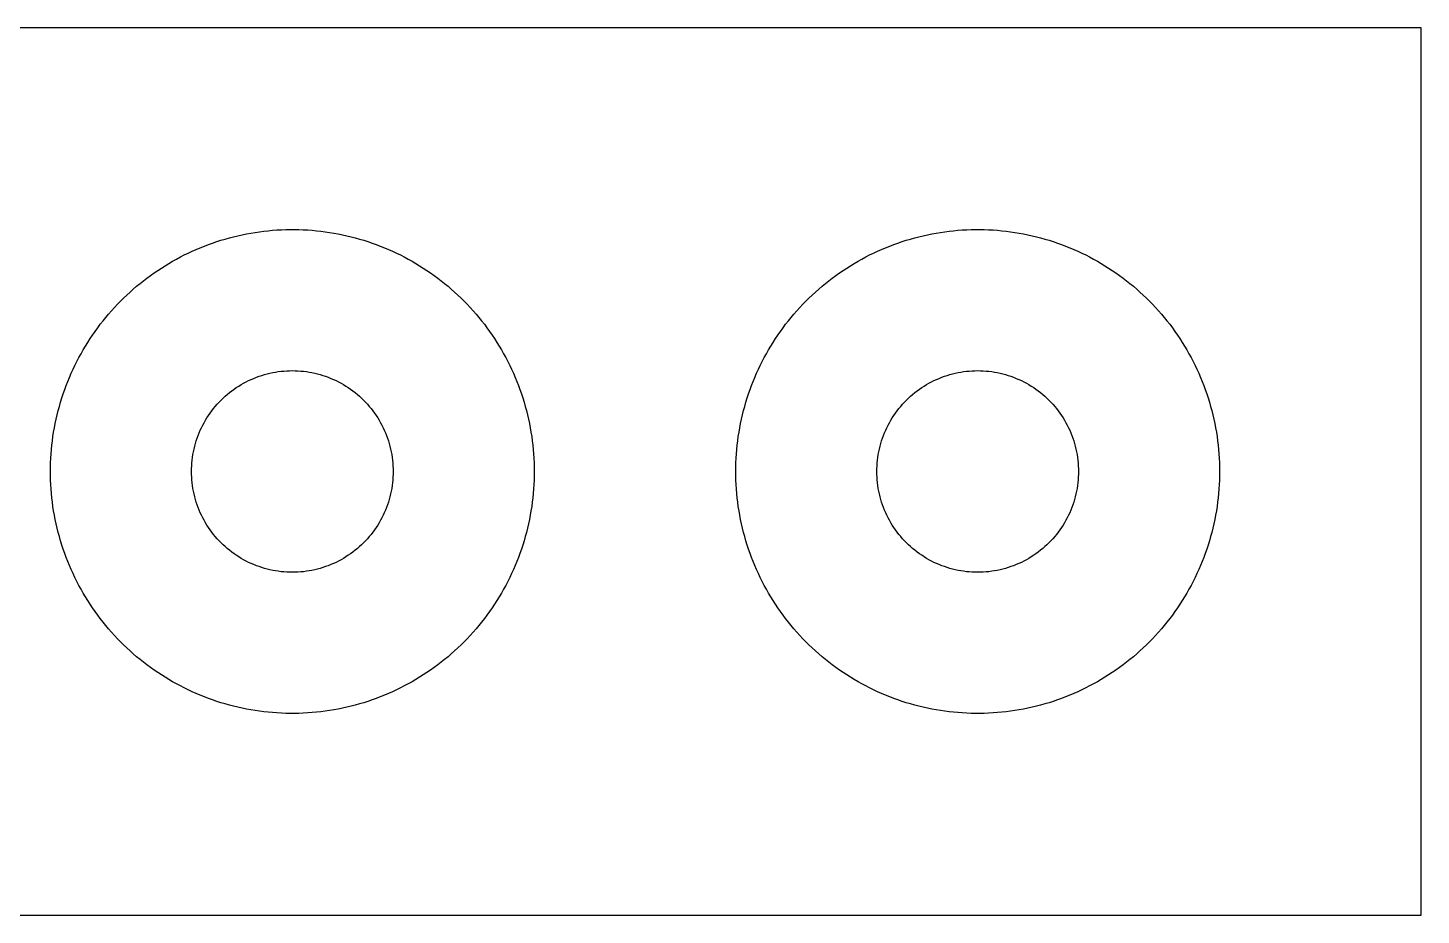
# Model space of a CAD drawing. Header units: millimetres. Extents: x 0 to 112, y 0 to 44.
# Drawn here: x 42.9 to 112, y 0 to 44 of the extents above; entities that cross this region are included whole.
import ezdxf

# ---------------------------------------------------------------- set-up
doc = ezdxf.new("R2010")
doc.units = ezdxf.units.MM
doc.layers.add('CUT', color=7, linetype='Continuous')
doc.layers.add('SHEET', color=30, linetype='Continuous')

msp = doc.modelspace()

# ---------------------------------------------------------------- linework, layer by layer
at = {"layer": 'CUT'}
for p, q in [((54.155, 33.857), (54.371, 33.889)), ((54.371, 33.889), (54.587, 33.917)), ((54.587, 33.917), (54.803, 33.94)), ((54.803, 33.94), (55.02, 33.96)), ((55.02, 33.96), (55.238, 33.976)), ((55.238, 33.976), (55.455, 33.988)), ((55.455, 33.988), (55.673, 33.996)), ((55.673, 33.996), (55.891, 34)), ((55.891, 34), (56.109, 34)), ((56.109, 34), (56.327, 33.996)), ((56.327, 33.996), (56.545, 33.988)), ((56.545, 33.988), (56.762, 33.976)), ((56.762, 33.976), (56.98, 33.96)), ((56.98, 33.96), (57.197, 33.94)), ((57.197, 33.94), (57.413, 33.917)), ((57.413, 33.917), (57.629, 33.889)), ((57.629, 33.889), (57.845, 33.857)), ((88.155, 33.857), (88.371, 33.889)), ((88.371, 33.889), (88.587, 33.917)), ((88.587, 33.917), (88.803, 33.94)), ((88.803, 33.94), (89.02, 33.96)), ((89.02, 33.96), (89.238, 33.976)), ((89.238, 33.976), (89.455, 33.988)), ((89.455, 33.988), (89.673, 33.996)), ((89.673, 33.996), (89.891, 34)), ((89.891, 34), (90.109, 34)), ((90.109, 34), (90.327, 33.996)), ((90.327, 33.996), (90.545, 33.988)), ((90.545, 33.988), (90.762, 33.976)), ((90.762, 33.976), (90.98, 33.96)), ((90.98, 33.96), (91.197, 33.94)), ((91.197, 33.94), (91.413, 33.917)), ((91.413, 33.917), (91.629, 33.889)), ((91.629, 33.889), (91.845, 33.857)), ((51.433, 33.097), (51.635, 33.178)), ((51.635, 33.178), (51.839, 33.255)), ((51.839, 33.255), (52.044, 33.329)), ((52.044, 33.329), (52.25, 33.399)), ((52.25, 33.399), (52.458, 33.465)), ((52.458, 33.465), (52.667, 33.528)), ((52.667, 33.528), (52.877, 33.586)), ((52.877, 33.586), (53.088, 33.641)), ((53.088, 33.641), (53.299, 33.692)), ((53.299, 33.692), (53.512, 33.739)), ((53.512, 33.739), (53.726, 33.783)), ((53.726, 33.783), (53.94, 33.822)), ((53.94, 33.822), (54.155, 33.857)), ((57.845, 33.857), (58.06, 33.822)), ((58.06, 33.822), (58.274, 33.783)), ((58.274, 33.783), (58.488, 33.739)), ((58.488, 33.739), (58.701, 33.692)), ((58.701, 33.692), (58.912, 33.641)), ((58.912, 33.641), (59.123, 33.586)), ((59.123, 33.586), (59.333, 33.528)), ((59.333, 33.528), (59.542, 33.465)), ((59.542, 33.465), (59.75, 33.399)), ((59.75, 33.399), (59.956, 33.329)), ((59.956, 33.329), (60.161, 33.255)), ((60.161, 33.255), (60.365, 33.178)), ((60.365, 33.178), (60.567, 33.097)), ((85.433, 33.097), (85.635, 33.178)), ((85.635, 33.178), (85.839, 33.255)), ((85.839, 33.255), (86.044, 33.329)), ((86.044, 33.329), (86.25, 33.399)), ((86.25, 33.399), (86.458, 33.465)), ((86.458, 33.465), (86.667, 33.528)), ((86.667, 33.528), (86.877, 33.586)), ((86.877, 33.586), (87.088, 33.641)), ((87.088, 33.641), (87.299, 33.692)), ((87.299, 33.692), (87.512, 33.739)), ((87.512, 33.739), (87.726, 33.783)), ((87.726, 33.783), (87.94, 33.822)), ((87.94, 33.822), (88.155, 33.857)), ((91.845, 33.857), (92.06, 33.822)), ((92.06, 33.822), (92.274, 33.783)), ((92.274, 33.783), (92.488, 33.739)), ((92.488, 33.739), (92.701, 33.692)), ((92.701, 33.692), (92.912, 33.641)), ((92.912, 33.641), (93.123, 33.586)), ((93.123, 33.586), (93.333, 33.528)), ((93.333, 33.528), (93.542, 33.465)), ((93.542, 33.465), (93.75, 33.399)), ((93.75, 33.399), (93.956, 33.329)), ((93.956, 33.329), (94.161, 33.255)), ((94.161, 33.255), (94.365, 33.178)), ((94.365, 33.178), (94.567, 33.097)), ((50.063, 32.428), (50.253, 32.535)), ((50.253, 32.535), (50.446, 32.637)), ((50.446, 32.637), (50.64, 32.736)), ((50.64, 32.736), (50.836, 32.832)), ((50.836, 32.832), (51.033, 32.924)), ((51.033, 32.924), (51.232, 33.012)), ((51.232, 33.012), (51.433, 33.097)), ((60.567, 33.097), (60.768, 33.012)), ((60.768, 33.012), (60.967, 32.924)), ((60.967, 32.924), (61.164, 32.832)), ((61.164, 32.832), (61.36, 32.736)), ((61.36, 32.736), (61.554, 32.637)), ((61.554, 32.637), (61.747, 32.535)), ((61.747, 32.535), (61.937, 32.428)), ((84.063, 32.428), (84.253, 32.535)), ((84.253, 32.535), (84.446, 32.637)), ((84.446, 32.637), (84.64, 32.736)), ((84.64, 32.736), (84.836, 32.832)), ((84.836, 32.832), (85.033, 32.924)), ((85.033, 32.924), (85.232, 33.012)), ((85.232, 33.012), (85.433, 33.097)), ((94.567, 33.097), (94.768, 33.012)), ((94.768, 33.012), (94.967, 32.924)), ((94.967, 32.924), (95.164, 32.832)), ((95.164, 32.832), (95.36, 32.736)), ((95.36, 32.736), (95.554, 32.637)), ((95.554, 32.637), (95.747, 32.535)), ((95.747, 32.535), (95.937, 32.428)), ((48.964, 31.721), (49.142, 31.847)), ((49.142, 31.847), (49.322, 31.97)), ((49.322, 31.97), (49.504, 32.09)), ((49.504, 32.09), (49.688, 32.206)), ((49.688, 32.206), (49.875, 32.319)), ((49.875, 32.319), (50.063, 32.428)), ((61.937, 32.428), (62.125, 32.319)), ((62.125, 32.319), (62.312, 32.206)), ((62.312, 32.206), (62.496, 32.09)), ((62.496, 32.09), (62.678, 31.97)), ((62.678, 31.97), (62.858, 31.847)), ((62.858, 31.847), (63.036, 31.721)), ((82.964, 31.721), (83.142, 31.847)), ((83.142, 31.847), (83.322, 31.97)), ((83.322, 31.97), (83.504, 32.09)), ((83.504, 32.09), (83.688, 32.206)), ((83.688, 32.206), (83.875, 32.319)), ((83.875, 32.319), (84.063, 32.428)), ((95.937, 32.428), (96.125, 32.319)), ((96.125, 32.319), (96.312, 32.206)), ((96.312, 32.206), (96.496, 32.09)), ((96.496, 32.09), (96.678, 31.97)), ((96.678, 31.97), (96.858, 31.847)), ((96.858, 31.847), (97.036, 31.721)), ((48.112, 31.043), (48.277, 31.185)), ((48.277, 31.185), (48.445, 31.323)), ((48.445, 31.323), (48.616, 31.459)), ((48.616, 31.459), (48.789, 31.592)), ((48.789, 31.592), (48.964, 31.721)), ((63.036, 31.721), (63.211, 31.592)), ((63.211, 31.592), (63.384, 31.459)), ((63.384, 31.459), (63.555, 31.323)), ((63.555, 31.323), (63.723, 31.185)), ((63.723, 31.185), (63.888, 31.043)), ((82.112, 31.043), (82.277, 31.185)), ((82.277, 31.185), (82.445, 31.323)), ((82.445, 31.323), (82.616, 31.459)), ((82.616, 31.459), (82.789, 31.592)), ((82.789, 31.592), (82.964, 31.721)), ((97.036, 31.721), (97.211, 31.592)), ((97.211, 31.592), (97.384, 31.459)), ((97.384, 31.459), (97.555, 31.323)), ((97.555, 31.323), (97.723, 31.185)), ((97.723, 31.185), (97.888, 31.043)), ((47.324, 30.291), (47.476, 30.447)), ((47.476, 30.447), (47.631, 30.6)), ((47.631, 30.6), (47.789, 30.751)), ((47.789, 30.751), (47.949, 30.898)), ((47.949, 30.898), (48.112, 31.043)), ((63.888, 31.043), (64.051, 30.898)), ((64.051, 30.898), (64.211, 30.751)), ((64.211, 30.751), (64.369, 30.6)), ((64.369, 30.6), (64.524, 30.447)), ((64.524, 30.447), (64.676, 30.291)), ((81.324, 30.291), (81.476, 30.447)), ((81.476, 30.447), (81.631, 30.6)), ((81.631, 30.6), (81.789, 30.751)), ((81.789, 30.751), (81.949, 30.898)), ((81.949, 30.898), (82.112, 31.043)), ((97.888, 31.043), (98.051, 30.898)), ((98.051, 30.898), (98.211, 30.751)), ((98.211, 30.751), (98.369, 30.6)), ((98.369, 30.6), (98.524, 30.447)), ((98.524, 30.447), (98.676, 30.291)), ((46.746, 29.639), (46.886, 29.806)), ((46.886, 29.806), (47.029, 29.97)), ((47.029, 29.97), (47.175, 30.132)), ((47.175, 30.132), (47.324, 30.291)), ((64.676, 30.291), (64.825, 30.132)), ((64.825, 30.132), (64.971, 29.97)), ((64.971, 29.97), (65.114, 29.806)), ((65.114, 29.806), (65.254, 29.639)), ((80.746, 29.639), (80.886, 29.806)), ((80.886, 29.806), (81.029, 29.97)), ((81.029, 29.97), (81.175, 30.132)), ((81.175, 30.132), (81.324, 30.291)), ((98.676, 30.291), (98.825, 30.132)), ((98.825, 30.132), (98.971, 29.97)), ((98.971, 29.97), (99.114, 29.806)), ((99.114, 29.806), (99.254, 29.639)), ((46.216, 28.947), (46.343, 29.124)), ((46.343, 29.124), (46.474, 29.298)), ((46.474, 29.298), (46.608, 29.47)), ((46.608, 29.47), (46.746, 29.639)), ((65.254, 29.639), (65.392, 29.47)), ((65.392, 29.47), (65.526, 29.298)), ((65.526, 29.298), (65.657, 29.124)), ((65.657, 29.124), (65.784, 28.947)), ((80.216, 28.947), (80.343, 29.124)), ((80.343, 29.124), (80.474, 29.298)), ((80.474, 29.298), (80.608, 29.47)), ((80.608, 29.47), (80.746, 29.639)), ((99.254, 29.639), (99.392, 29.47)), ((99.392, 29.47), (99.526, 29.298)), ((99.526, 29.298), (99.657, 29.124)), ((99.657, 29.124), (99.784, 28.947)), ((45.737, 28.219), (45.852, 28.404)), ((45.852, 28.404), (45.97, 28.587)), ((45.97, 28.587), (46.091, 28.768)), ((46.091, 28.768), (46.216, 28.947)), ((65.784, 28.947), (65.909, 28.768)), ((65.909, 28.768), (66.03, 28.587)), ((66.03, 28.587), (66.148, 28.404)), ((66.148, 28.404), (66.263, 28.219)), ((79.737, 28.219), (79.852, 28.404)), ((79.852, 28.404), (79.97, 28.587)), ((79.97, 28.587), (80.091, 28.768)), ((80.091, 28.768), (80.216, 28.947)), ((99.784, 28.947), (99.909, 28.768)), ((99.909, 28.768), (100.03, 28.587)), ((100.03, 28.587), (100.148, 28.404)), ((100.148, 28.404), (100.263, 28.219)), ((45.313, 27.458), (45.414, 27.651)), ((45.414, 27.651), (45.518, 27.842)), ((45.518, 27.842), (45.626, 28.031)), ((45.626, 28.031), (45.737, 28.219)), ((66.263, 28.219), (66.374, 28.031)), ((66.374, 28.031), (66.482, 27.842)), ((66.482, 27.842), (66.586, 27.651)), ((66.586, 27.651), (66.687, 27.458)), ((79.313, 27.458), (79.414, 27.651)), ((79.414, 27.651), (79.518, 27.842)), ((79.518, 27.842), (79.626, 28.031)), ((79.626, 28.031), (79.737, 28.219)), ((100.263, 28.219), (100.374, 28.031)), ((100.374, 28.031), (100.482, 27.842)), ((100.482, 27.842), (100.586, 27.651)), ((100.586, 27.651), (100.687, 27.458)), ((45.032, 26.868), (45.122, 27.066)), ((45.122, 27.066), (45.216, 27.263)), ((45.216, 27.263), (45.313, 27.458)), ((55.301, 26.951), (55.44, 26.969)), ((55.44, 26.969), (55.58, 26.982)), ((55.58, 26.982), (55.72, 26.992)), ((55.72, 26.992), (55.86, 26.998)), ((55.86, 26.998), (56, 27)), ((56, 27), (56.14, 26.998)), ((56.14, 26.998), (56.28, 26.992)), ((56.28, 26.992), (56.42, 26.982)), ((56.42, 26.982), (56.56, 26.969)), ((56.56, 26.969), (56.699, 26.951)), ((66.687, 27.458), (66.784, 27.263)), ((66.784, 27.263), (66.878, 27.066)), ((66.878, 27.066), (66.968, 26.868)), ((79.032, 26.868), (79.122, 27.066)), ((79.122, 27.066), (79.216, 27.263)), ((79.216, 27.263), (79.313, 27.458)), ((89.301, 26.951), (89.44, 26.969)), ((89.44, 26.969), (89.58, 26.982)), ((89.58, 26.982), (89.72, 26.992)), ((89.72, 26.992), (89.86, 26.998)), ((89.86, 26.998), (90, 27)), ((90, 27), (90.14, 26.998)), ((90.14, 26.998), (90.28, 26.992)), ((90.28, 26.992), (90.42, 26.982)), ((90.42, 26.982), (90.56, 26.969)), ((90.56, 26.969), (90.699, 26.951)), ((100.687, 27.458), (100.784, 27.263)), ((100.784, 27.263), (100.878, 27.066)), ((100.878, 27.066), (100.968, 26.868)), ((44.783, 26.263), (44.862, 26.466)), ((44.862, 26.466), (44.945, 26.668)), ((44.945, 26.668), (45.032, 26.868)), ((53.34, 26.234), (53.46, 26.307)), ((53.46, 26.307), (53.581, 26.376)), ((53.581, 26.376), (53.705, 26.442)), ((53.705, 26.442), (53.831, 26.505)), ((53.831, 26.505), (53.958, 26.564)), ((53.958, 26.564), (54.087, 26.619)), ((54.087, 26.619), (54.217, 26.671)), ((54.217, 26.671), (54.349, 26.719)), ((54.349, 26.719), (54.482, 26.764)), ((54.482, 26.764), (54.616, 26.805)), ((54.616, 26.805), (54.751, 26.842)), ((54.751, 26.842), (54.887, 26.875)), ((54.887, 26.875), (55.025, 26.904)), ((55.025, 26.904), (55.162, 26.929)), ((55.162, 26.929), (55.301, 26.951)), ((56.699, 26.951), (56.838, 26.929)), ((56.838, 26.929), (56.975, 26.904)), ((56.975, 26.904), (57.113, 26.875)), ((57.113, 26.875), (57.249, 26.842)), ((57.249, 26.842), (57.384, 26.805)), ((57.384, 26.805), (57.518, 26.764)), ((57.518, 26.764), (57.651, 26.719)), ((57.651, 26.719), (57.783, 26.671)), ((57.783, 26.671), (57.913, 26.619)), ((57.913, 26.619), (58.042, 26.564)), ((58.042, 26.564), (58.169, 26.505)), ((58.169, 26.505), (58.295, 26.442)), ((58.295, 26.442), (58.419, 26.376)), ((58.419, 26.376), (58.54, 26.307)), ((58.54, 26.307), (58.66, 26.234)), ((66.968, 26.868), (67.055, 26.668)), ((67.055, 26.668), (67.138, 26.466)), ((67.138, 26.466), (67.217, 26.263)), ((78.783, 26.263), (78.862, 26.466)), ((78.862, 26.466), (78.945, 26.668)), ((78.945, 26.668), (79.032, 26.868)), ((87.34, 26.234), (87.46, 26.307)), ((87.46, 26.307), (87.581, 26.376)), ((87.581, 26.376), (87.705, 26.442)), ((87.705, 26.442), (87.831, 26.505)), ((87.831, 26.505), (87.958, 26.564)), ((87.958, 26.564), (88.087, 26.619)), ((88.087, 26.619), (88.217, 26.671)), ((88.217, 26.671), (88.349, 26.719)), ((88.349, 26.719), (88.482, 26.764)), ((88.482, 26.764), (88.616, 26.805)), ((88.616, 26.805), (88.751, 26.842)), ((88.751, 26.842), (88.887, 26.875)), ((88.887, 26.875), (89.025, 26.904)), ((89.025, 26.904), (89.162, 26.929)), ((89.162, 26.929), (89.301, 26.951)), ((90.699, 26.951), (90.838, 26.929)), ((90.838, 26.929), (90.975, 26.904)), ((90.975, 26.904), (91.113, 26.875)), ((91.113, 26.875), (91.249, 26.842)), ((91.249, 26.842), (91.384, 26.805)), ((91.384, 26.805), (91.518, 26.764)), ((91.518, 26.764), (91.651, 26.719)), ((91.651, 26.719), (91.783, 26.671)), ((91.783, 26.671), (91.913, 26.619)), ((91.913, 26.619), (92.042, 26.564)), ((92.042, 26.564), (92.169, 26.505)), ((92.169, 26.505), (92.295, 26.442)), ((92.295, 26.442), (92.419, 26.376)), ((92.419, 26.376), (92.54, 26.307)), ((92.54, 26.307), (92.66, 26.234)), ((100.968, 26.868), (101.055, 26.668)), ((101.055, 26.668), (101.138, 26.466)), ((101.138, 26.466), (101.217, 26.263)), ((44.503, 25.438), (44.567, 25.646)), ((44.567, 25.646), (44.635, 25.853)), ((44.635, 25.853), (44.707, 26.059)), ((44.707, 26.059), (44.783, 26.263)), ((52.464, 25.536), (52.565, 25.633)), ((52.565, 25.633), (52.668, 25.728)), ((52.668, 25.728), (52.774, 25.82)), ((52.774, 25.82), (52.883, 25.909)), ((52.883, 25.909), (52.993, 25.995)), ((52.993, 25.995), (53.107, 26.078)), ((53.107, 26.078), (53.222, 26.157)), ((53.222, 26.157), (53.34, 26.234)), ((58.66, 26.234), (58.778, 26.157)), ((58.778, 26.157), (58.893, 26.078)), ((58.893, 26.078), (59.007, 25.995)), ((59.007, 25.995), (59.117, 25.909)), ((59.117, 25.909), (59.226, 25.82)), ((59.226, 25.82), (59.332, 25.728)), ((59.332, 25.728), (59.435, 25.633)), ((59.435, 25.633), (59.536, 25.536)), ((67.217, 26.263), (67.293, 26.059)), ((67.293, 26.059), (67.365, 25.853)), ((67.365, 25.853), (67.433, 25.646)), ((67.433, 25.646), (67.497, 25.438)), ((78.503, 25.438), (78.567, 25.646)), ((78.567, 25.646), (78.635, 25.853)), ((78.635, 25.853), (78.707, 26.059)), ((78.707, 26.059), (78.783, 26.263)), ((86.464, 25.536), (86.565, 25.633)), ((86.565, 25.633), (86.668, 25.728)), ((86.668, 25.728), (86.774, 25.82)), ((86.774, 25.82), (86.883, 25.909)), ((86.883, 25.909), (86.993, 25.995)), ((86.993, 25.995), (87.107, 26.078)), ((87.107, 26.078), (87.222, 26.157)), ((87.222, 26.157), (87.34, 26.234)), ((92.66, 26.234), (92.778, 26.157)), ((92.778, 26.157), (92.893, 26.078)), ((92.893, 26.078), (93.007, 25.995)), ((93.007, 25.995), (93.117, 25.909)), ((93.117, 25.909), (93.226, 25.82)), ((93.226, 25.82), (93.332, 25.728)), ((93.332, 25.728), (93.435, 25.633)), ((93.435, 25.633), (93.536, 25.536)), ((101.217, 26.263), (101.293, 26.059)), ((101.293, 26.059), (101.365, 25.853)), ((101.365, 25.853), (101.433, 25.646)), ((101.433, 25.646), (101.497, 25.438)), ((44.333, 24.807), (44.386, 25.018)), ((44.386, 25.018), (44.442, 25.228)), ((44.442, 25.228), (44.503, 25.438)), ((51.843, 24.778), (51.922, 24.893)), ((51.922, 24.893), (52.005, 25.007)), ((52.005, 25.007), (52.091, 25.117)), ((52.091, 25.117), (52.18, 25.226)), ((52.18, 25.226), (52.272, 25.332)), ((52.272, 25.332), (52.367, 25.435)), ((52.367, 25.435), (52.464, 25.536)), ((59.536, 25.536), (59.633, 25.435)), ((59.633, 25.435), (59.728, 25.332)), ((59.728, 25.332), (59.82, 25.226)), ((59.82, 25.226), (59.909, 25.117)), ((59.909, 25.117), (59.995, 25.007)), ((59.995, 25.007), (60.078, 24.893)), ((60.078, 24.893), (60.157, 24.778)), ((67.497, 25.438), (67.558, 25.228)), ((67.558, 25.228), (67.614, 25.018)), ((67.614, 25.018), (67.667, 24.807)), ((78.333, 24.807), (78.386, 25.018)), ((78.386, 25.018), (78.442, 25.228)), ((78.442, 25.228), (78.503, 25.438)), ((85.843, 24.778), (85.922, 24.893)), ((85.922, 24.893), (86.005, 25.007)), ((86.005, 25.007), (86.091, 25.117)), ((86.091, 25.117), (86.18, 25.226)), ((86.18, 25.226), (86.272, 25.332)), ((86.272, 25.332), (86.367, 25.435)), ((86.367, 25.435), (86.464, 25.536)), ((93.536, 25.536), (93.633, 25.435)), ((93.633, 25.435), (93.728, 25.332)), ((93.728, 25.332), (93.82, 25.226)), ((93.82, 25.226), (93.909, 25.117)), ((93.909, 25.117), (93.995, 25.007)), ((93.995, 25.007), (94.078, 24.893)), ((94.078, 24.893), (94.157, 24.778)), ((101.497, 25.438), (101.558, 25.228)), ((101.558, 25.228), (101.614, 25.018)), ((101.614, 25.018), (101.667, 24.807)), ((44.197, 24.167), (44.239, 24.381)), ((44.239, 24.381), (44.284, 24.594)), ((44.284, 24.594), (44.333, 24.807)), ((51.495, 24.169), (51.558, 24.295)), ((51.558, 24.295), (51.624, 24.419)), ((51.624, 24.419), (51.693, 24.54)), ((51.693, 24.54), (51.766, 24.66)), ((51.766, 24.66), (51.843, 24.778)), ((60.157, 24.778), (60.234, 24.66)), ((60.234, 24.66), (60.307, 24.54)), ((60.307, 24.54), (60.376, 24.419)), ((60.376, 24.419), (60.442, 24.295)), ((60.442, 24.295), (60.505, 24.169)), ((67.667, 24.807), (67.716, 24.594)), ((67.716, 24.594), (67.761, 24.381)), ((67.761, 24.381), (67.803, 24.167)), ((78.197, 24.167), (78.239, 24.381)), ((78.239, 24.381), (78.284, 24.594)), ((78.284, 24.594), (78.333, 24.807)), ((85.495, 24.169), (85.558, 24.295)), ((85.558, 24.295), (85.624, 24.419)), ((85.624, 24.419), (85.693, 24.54)), ((85.693, 24.54), (85.766, 24.66)), ((85.766, 24.66), (85.843, 24.778)), ((94.157, 24.778), (94.234, 24.66)), ((94.234, 24.66), (94.307, 24.54)), ((94.307, 24.54), (94.376, 24.419)), ((94.376, 24.419), (94.442, 24.295)), ((94.442, 24.295), (94.505, 24.169)), ((101.667, 24.807), (101.716, 24.594)), ((101.716, 24.594), (101.761, 24.381)), ((101.761, 24.381), (101.803, 24.167)), ((44.071, 23.305), (44.097, 23.521)), ((44.097, 23.521), (44.126, 23.737)), ((44.126, 23.737), (44.16, 23.953)), ((44.16, 23.953), (44.197, 24.167)), ((51.195, 23.384), (51.236, 23.518)), ((51.236, 23.518), (51.281, 23.651)), ((51.281, 23.651), (51.329, 23.783)), ((51.329, 23.783), (51.381, 23.913)), ((51.381, 23.913), (51.436, 24.042)), ((51.436, 24.042), (51.495, 24.169)), ((60.505, 24.169), (60.564, 24.042)), ((60.564, 24.042), (60.619, 23.913)), ((60.619, 23.913), (60.671, 23.783)), ((60.671, 23.783), (60.719, 23.651)), ((60.719, 23.651), (60.764, 23.518)), ((60.764, 23.518), (60.805, 23.384)), ((67.803, 24.167), (67.84, 23.953)), ((67.84, 23.953), (67.874, 23.737)), ((67.874, 23.737), (67.903, 23.521)), ((67.903, 23.521), (67.929, 23.305)), ((78.071, 23.305), (78.097, 23.521)), ((78.097, 23.521), (78.126, 23.737)), ((78.126, 23.737), (78.16, 23.953)), ((78.16, 23.953), (78.197, 24.167)), ((85.195, 23.384), (85.236, 23.518)), ((85.236, 23.518), (85.281, 23.651)), ((85.281, 23.651), (85.329, 23.783)), ((85.329, 23.783), (85.381, 23.913)), ((85.381, 23.913), (85.436, 24.042)), ((85.436, 24.042), (85.495, 24.169)), ((94.505, 24.169), (94.564, 24.042)), ((94.564, 24.042), (94.619, 23.913)), ((94.619, 23.913), (94.671, 23.783)), ((94.671, 23.783), (94.719, 23.651)), ((94.719, 23.651), (94.764, 23.518)), ((94.764, 23.518), (94.805, 23.384)), ((101.803, 24.167), (101.84, 23.953)), ((101.84, 23.953), (101.874, 23.737)), ((101.874, 23.737), (101.903, 23.521)), ((101.903, 23.521), (101.929, 23.305)), ((44.018, 22.653), (44.032, 22.871)), ((44.032, 22.871), (44.049, 23.088)), ((44.049, 23.088), (44.071, 23.305)), ((51.049, 22.699), (51.071, 22.838)), ((51.071, 22.838), (51.096, 22.975)), ((51.096, 22.975), (51.125, 23.113)), ((51.125, 23.113), (51.158, 23.249)), ((51.158, 23.249), (51.195, 23.384)), ((60.805, 23.384), (60.842, 23.249)), ((60.842, 23.249), (60.875, 23.113)), ((60.875, 23.113), (60.904, 22.975)), ((60.904, 22.975), (60.929, 22.838)), ((60.929, 22.838), (60.951, 22.699)), ((67.929, 23.305), (67.951, 23.088)), ((67.951, 23.088), (67.968, 22.871)), ((67.968, 22.871), (67.982, 22.653)), ((78.018, 22.653), (78.032, 22.871)), ((78.032, 22.871), (78.049, 23.088)), ((78.049, 23.088), (78.071, 23.305)), ((85.049, 22.699), (85.071, 22.838)), ((85.071, 22.838), (85.096, 22.975)), ((85.096, 22.975), (85.125, 23.113)), ((85.125, 23.113), (85.158, 23.249)), ((85.158, 23.249), (85.195, 23.384)), ((94.805, 23.384), (94.842, 23.249)), ((94.842, 23.249), (94.875, 23.113)), ((94.875, 23.113), (94.904, 22.975)), ((94.904, 22.975), (94.929, 22.838)), ((94.929, 22.838), (94.951, 22.699)), ((101.929, 23.305), (101.951, 23.088)), ((101.951, 23.088), (101.968, 22.871)), ((101.968, 22.871), (101.982, 22.653)), ((44, 22), (44.002, 22.218)), ((44.002, 22.218), (44.008, 22.436)), ((44.008, 22.436), (44.018, 22.653)), ((51, 22), (51.002, 22.14)), ((51.002, 22.14), (51.008, 22.28)), ((51.008, 22.28), (51.018, 22.42)), ((51.018, 22.42), (51.031, 22.56)), ((51.031, 22.56), (51.049, 22.699)), ((60.951, 22.699), (60.969, 22.56)), ((60.969, 22.56), (60.982, 22.42)), ((60.982, 22.42), (60.992, 22.28)), ((60.992, 22.28), (60.998, 22.14)), ((60.998, 22.14), (61, 22)), ((67.982, 22.653), (67.992, 22.436)), ((67.992, 22.436), (67.998, 22.218)), ((67.998, 22.218), (68, 22)), ((78, 22), (78.002, 22.218)), ((78.002, 22.218), (78.008, 22.436)), ((78.008, 22.436), (78.018, 22.653)), ((85, 22), (85.002, 22.14)), ((85.002, 22.14), (85.008, 22.28)), ((85.008, 22.28), (85.018, 22.42)), ((85.018, 22.42), (85.031, 22.56)), ((85.031, 22.56), (85.049, 22.699)), ((94.951, 22.699), (94.969, 22.56)), ((94.969, 22.56), (94.982, 22.42)), ((94.982, 22.42), (94.992, 22.28)), ((94.992, 22.28), (94.998, 22.14)), ((94.998, 22.14), (95, 22)), ((101.982, 22.653), (101.992, 22.436)), ((101.992, 22.436), (101.998, 22.218)), ((101.998, 22.218), (102, 22)), ((44.002, 21.782), (44, 22)), ((44.008, 21.564), (44.002, 21.782)), ((44.018, 21.347), (44.008, 21.564)), ((51.002, 21.86), (51, 22)), ((51.008, 21.72), (51.002, 21.86)), ((51.018, 21.58), (51.008, 21.72)), ((51.031, 21.44), (51.018, 21.58)), ((51.049, 21.301), (51.031, 21.44)), ((60.969, 21.44), (60.951, 21.301)), ((60.982, 21.58), (60.969, 21.44)), ((60.992, 21.72), (60.982, 21.58)), ((60.998, 21.86), (60.992, 21.72)), ((61, 22), (60.998, 21.86)), ((67.992, 21.564), (67.982, 21.347)), ((67.998, 21.782), (67.992, 21.564)), ((68, 22), (67.998, 21.782)), ((78.002, 21.782), (78, 22)), ((78.008, 21.564), (78.002, 21.782)), ((78.018, 21.347), (78.008, 21.564)), ((85.002, 21.86), (85, 22)), ((85.008, 21.72), (85.002, 21.86)), ((85.018, 21.58), (85.008, 21.72)), ((85.031, 21.44), (85.018, 21.58)), ((85.049, 21.301), (85.031, 21.44)), ((94.969, 21.44), (94.951, 21.301)), ((94.982, 21.58), (94.969, 21.44)), ((94.992, 21.72), (94.982, 21.58)), ((94.998, 21.86), (94.992, 21.72)), ((95, 22), (94.998, 21.86)), ((101.992, 21.564), (101.982, 21.347)), ((101.998, 21.782), (101.992, 21.564)), ((102, 22), (101.998, 21.782)), ((44.032, 21.129), (44.018, 21.347)), ((44.049, 20.912), (44.032, 21.129)), ((44.071, 20.695), (44.049, 20.912)), ((51.071, 21.162), (51.049, 21.301)), ((51.096, 21.025), (51.071, 21.162)), ((51.125, 20.887), (51.096, 21.025)), ((51.158, 20.751), (51.125, 20.887)), ((51.195, 20.616), (51.158, 20.751)), ((60.842, 20.751), (60.805, 20.616)), ((60.875, 20.887), (60.842, 20.751)), ((60.904, 21.025), (60.875, 20.887)), ((60.929, 21.162), (60.904, 21.025)), ((60.951, 21.301), (60.929, 21.162)), ((67.951, 20.912), (67.929, 20.695)), ((67.968, 21.129), (67.951, 20.912)), ((67.982, 21.347), (67.968, 21.129)), ((78.032, 21.129), (78.018, 21.347)), ((78.049, 20.912), (78.032, 21.129)), ((78.071, 20.695), (78.049, 20.912)), ((85.071, 21.162), (85.049, 21.301)), ((85.096, 21.025), (85.071, 21.162)), ((85.125, 20.887), (85.096, 21.025)), ((85.158, 20.751), (85.125, 20.887)), ((85.195, 20.616), (85.158, 20.751)), ((94.842, 20.751), (94.805, 20.616)), ((94.875, 20.887), (94.842, 20.751)), ((94.904, 21.025), (94.875, 20.887)), ((94.929, 21.162), (94.904, 21.025)), ((94.951, 21.301), (94.929, 21.162)), ((101.951, 20.912), (101.929, 20.695)), ((101.968, 21.129), (101.951, 20.912)), ((101.982, 21.347), (101.968, 21.129)), ((44.097, 20.479), (44.071, 20.695)), ((44.126, 20.263), (44.097, 20.479)), ((44.16, 20.047), (44.126, 20.263)), ((44.197, 19.833), (44.16, 20.047)), ((51.236, 20.482), (51.195, 20.616)), ((51.281, 20.349), (51.236, 20.482)), ((51.329, 20.217), (51.281, 20.349)), ((51.381, 20.087), (51.329, 20.217)), ((51.436, 19.958), (51.381, 20.087)), ((60.619, 20.087), (60.564, 19.958)), ((60.671, 20.217), (60.619, 20.087)), ((60.719, 20.349), (60.671, 20.217)), ((60.764, 20.482), (60.719, 20.349)), ((60.805, 20.616), (60.764, 20.482)), ((67.84, 20.047), (67.803, 19.833)), ((67.874, 20.263), (67.84, 20.047)), ((67.903, 20.479), (67.874, 20.263)), ((67.929, 20.695), (67.903, 20.479)), ((78.097, 20.479), (78.071, 20.695)), ((78.126, 20.263), (78.097, 20.479)), ((78.16, 20.047), (78.126, 20.263)), ((78.197, 19.833), (78.16, 20.047)), ((85.236, 20.482), (85.195, 20.616)), ((85.281, 20.349), (85.236, 20.482)), ((85.329, 20.217), (85.281, 20.349)), ((85.381, 20.087), (85.329, 20.217)), ((85.436, 19.958), (85.381, 20.087)), ((94.619, 20.087), (94.564, 19.958)), ((94.671, 20.217), (94.619, 20.087)), ((94.719, 20.349), (94.671, 20.217)), ((94.764, 20.482), (94.719, 20.349)), ((94.805, 20.616), (94.764, 20.482)), ((101.84, 20.047), (101.803, 19.833)), ((101.874, 20.263), (101.84, 20.047)), ((101.903, 20.479), (101.874, 20.263)), ((101.929, 20.695), (101.903, 20.479)), ((44.239, 19.619), (44.197, 19.833)), ((44.284, 19.406), (44.239, 19.619)), ((44.333, 19.193), (44.284, 19.406)), ((51.495, 19.831), (51.436, 19.958)), ((51.558, 19.705), (51.495, 19.831)), ((51.624, 19.581), (51.558, 19.705)), ((51.693, 19.46), (51.624, 19.581)), ((51.766, 19.34), (51.693, 19.46)), ((60.307, 19.46), (60.234, 19.34)), ((60.376, 19.581), (60.307, 19.46)), ((60.442, 19.705), (60.376, 19.581)), ((60.505, 19.831), (60.442, 19.705)), ((60.564, 19.958), (60.505, 19.831)), ((67.716, 19.406), (67.667, 19.193)), ((67.761, 19.619), (67.716, 19.406)), ((67.803, 19.833), (67.761, 19.619)), ((78.239, 19.619), (78.197, 19.833)), ((78.284, 19.406), (78.239, 19.619)), ((78.333, 19.193), (78.284, 19.406)), ((85.495, 19.831), (85.436, 19.958)), ((85.558, 19.705), (85.495, 19.831)), ((85.624, 19.581), (85.558, 19.705)), ((85.693, 19.46), (85.624, 19.581)), ((85.766, 19.34), (85.693, 19.46)), ((94.307, 19.46), (94.234, 19.34)), ((94.376, 19.581), (94.307, 19.46)), ((94.442, 19.705), (94.376, 19.581)), ((94.505, 19.831), (94.442, 19.705)), ((94.564, 19.958), (94.505, 19.831)), ((101.716, 19.406), (101.667, 19.193)), ((101.761, 19.619), (101.716, 19.406)), ((101.803, 19.833), (101.761, 19.619)), ((44.386, 18.982), (44.333, 19.193)), ((44.442, 18.772), (44.386, 18.982)), ((44.503, 18.562), (44.442, 18.772)), ((51.843, 19.222), (51.766, 19.34)), ((51.922, 19.107), (51.843, 19.222)), ((52.005, 18.993), (51.922, 19.107)), ((52.091, 18.883), (52.005, 18.993)), ((52.18, 18.774), (52.091, 18.883)), ((52.272, 18.668), (52.18, 18.774)), ((52.367, 18.565), (52.272, 18.668)), ((59.728, 18.668), (59.633, 18.565)), ((59.82, 18.774), (59.728, 18.668)), ((59.909, 18.883), (59.82, 18.774)), ((59.995, 18.993), (59.909, 18.883)), ((60.078, 19.107), (59.995, 18.993)), ((60.157, 19.222), (60.078, 19.107)), ((60.234, 19.34), (60.157, 19.222)), ((67.558, 18.772), (67.497, 18.562)), ((67.614, 18.982), (67.558, 18.772)), ((67.667, 19.193), (67.614, 18.982)), ((78.386, 18.982), (78.333, 19.193)), ((78.442, 18.772), (78.386, 18.982)), ((78.503, 18.562), (78.442, 18.772)), ((85.843, 19.222), (85.766, 19.34)), ((85.922, 19.107), (85.843, 19.222)), ((86.005, 18.993), (85.922, 19.107)), ((86.091, 18.883), (86.005, 18.993)), ((86.18, 18.774), (86.091, 18.883)), ((86.272, 18.668), (86.18, 18.774)), ((86.367, 18.565), (86.272, 18.668)), ((93.728, 18.668), (93.633, 18.565)), ((93.82, 18.774), (93.728, 18.668)), ((93.909, 18.883), (93.82, 18.774)), ((93.995, 18.993), (93.909, 18.883)), ((94.078, 19.107), (93.995, 18.993)), ((94.157, 19.222), (94.078, 19.107)), ((94.234, 19.34), (94.157, 19.222)), ((101.558, 18.772), (101.497, 18.562)), ((101.614, 18.982), (101.558, 18.772)), ((101.667, 19.193), (101.614, 18.982)), ((44.567, 18.354), (44.503, 18.562)), ((44.635, 18.147), (44.567, 18.354)), ((44.707, 17.941), (44.635, 18.147)), ((52.464, 18.464), (52.367, 18.565)), ((52.565, 18.367), (52.464, 18.464)), ((52.668, 18.272), (52.565, 18.367)), ((52.774, 18.18), (52.668, 18.272)), ((52.883, 18.091), (52.774, 18.18)), ((52.993, 18.005), (52.883, 18.091)), ((53.107, 17.922), (52.993, 18.005)), ((59.007, 18.005), (58.893, 17.922)), ((59.117, 18.091), (59.007, 18.005)), ((59.226, 18.18), (59.117, 18.091)), ((59.332, 18.272), (59.226, 18.18)), ((59.435, 18.367), (59.332, 18.272)), ((59.536, 18.464), (59.435, 18.367)), ((59.633, 18.565), (59.536, 18.464)), ((67.365, 18.147), (67.293, 17.941)), ((67.433, 18.354), (67.365, 18.147)), ((67.497, 18.562), (67.433, 18.354)), ((78.567, 18.354), (78.503, 18.562)), ((78.635, 18.147), (78.567, 18.354)), ((78.707, 17.941), (78.635, 18.147)), ((86.464, 18.464), (86.367, 18.565)), ((86.565, 18.367), (86.464, 18.464)), ((86.668, 18.272), (86.565, 18.367)), ((86.774, 18.18), (86.668, 18.272)), ((86.883, 18.091), (86.774, 18.18)), ((86.993, 18.005), (86.883, 18.091)), ((87.107, 17.922), (86.993, 18.005)), ((93.007, 18.005), (92.893, 17.922)), ((93.117, 18.091), (93.007, 18.005)), ((93.226, 18.18), (93.117, 18.091)), ((93.332, 18.272), (93.226, 18.18)), ((93.435, 18.367), (93.332, 18.272)), ((93.536, 18.464), (93.435, 18.367)), ((93.633, 18.565), (93.536, 18.464)), ((101.365, 18.147), (101.293, 17.941)), ((101.433, 18.354), (101.365, 18.147)), ((101.497, 18.562), (101.433, 18.354)), ((44.783, 17.737), (44.707, 17.941)), ((44.862, 17.534), (44.783, 17.737)), ((44.945, 17.332), (44.862, 17.534)), ((45.032, 17.132), (44.945, 17.332)), ((53.222, 17.843), (53.107, 17.922)), ((53.34, 17.766), (53.222, 17.843)), ((53.46, 17.693), (53.34, 17.766)), ((53.581, 17.624), (53.46, 17.693)), ((53.705, 17.558), (53.581, 17.624)), ((53.831, 17.495), (53.705, 17.558)), ((53.958, 17.436), (53.831, 17.495)), ((54.087, 17.381), (53.958, 17.436)), ((54.217, 17.329), (54.087, 17.381)), ((54.349, 17.281), (54.217, 17.329)), ((54.482, 17.236), (54.349, 17.281)), ((57.651, 17.281), (57.518, 17.236)), ((57.783, 17.329), (57.651, 17.281)), ((57.913, 17.381), (57.783, 17.329)), ((58.042, 17.436), (57.913, 17.381)), ((58.169, 17.495), (58.042, 17.436)), ((58.295, 17.558), (58.169, 17.495)), ((58.419, 17.624), (58.295, 17.558)), ((58.54, 17.693), (58.419, 17.624)), ((58.66, 17.766), (58.54, 17.693)), ((58.778, 17.843), (58.66, 17.766)), ((58.893, 17.922), (58.778, 17.843)), ((67.055, 17.332), (66.968, 17.132)), ((67.138, 17.534), (67.055, 17.332)), ((67.217, 17.737), (67.138, 17.534)), ((67.293, 17.941), (67.217, 17.737)), ((78.783, 17.737), (78.707, 17.941)), ((78.862, 17.534), (78.783, 17.737)), ((78.945, 17.332), (78.862, 17.534)), ((79.032, 17.132), (78.945, 17.332)), ((87.222, 17.843), (87.107, 17.922)), ((87.34, 17.766), (87.222, 17.843)), ((87.46, 17.693), (87.34, 17.766)), ((87.581, 17.624), (87.46, 17.693)), ((87.705, 17.558), (87.581, 17.624)), ((87.831, 17.495), (87.705, 17.558)), ((87.958, 17.436), (87.831, 17.495)), ((88.087, 17.381), (87.958, 17.436)), ((88.217, 17.329), (88.087, 17.381)), ((88.349, 17.281), (88.217, 17.329)), ((88.482, 17.236), (88.349, 17.281)), ((91.651, 17.281), (91.518, 17.236)), ((91.783, 17.329), (91.651, 17.281)), ((91.913, 17.381), (91.783, 17.329)), ((92.042, 17.436), (91.913, 17.381)), ((92.169, 17.495), (92.042, 17.436)), ((92.295, 17.558), (92.169, 17.495)), ((92.419, 17.624), (92.295, 17.558)), ((92.54, 17.693), (92.419, 17.624)), ((92.66, 17.766), (92.54, 17.693)), ((92.778, 17.843), (92.66, 17.766)), ((92.893, 17.922), (92.778, 17.843)), ((101.055, 17.332), (100.968, 17.132)), ((101.138, 17.534), (101.055, 17.332)), ((101.217, 17.737), (101.138, 17.534)), ((101.293, 17.941), (101.217, 17.737)), ((45.122, 16.934), (45.032, 17.132)), ((45.216, 16.737), (45.122, 16.934)), ((45.313, 16.542), (45.216, 16.737)), ((54.616, 17.195), (54.482, 17.236)), ((54.751, 17.158), (54.616, 17.195)), ((54.887, 17.125), (54.751, 17.158)), ((55.025, 17.096), (54.887, 17.125)), ((55.162, 17.071), (55.025, 17.096)), ((55.301, 17.049), (55.162, 17.071)), ((55.44, 17.031), (55.301, 17.049)), ((55.58, 17.018), (55.44, 17.031)), ((55.72, 17.008), (55.58, 17.018)), ((55.86, 17.002), (55.72, 17.008)), ((56, 17), (55.86, 17.002)), ((56.14, 17.002), (56, 17)), ((56.28, 17.008), (56.14, 17.002)), ((56.42, 17.018), (56.28, 17.008)), ((56.56, 17.031), (56.42, 17.018)), ((56.699, 17.049), (56.56, 17.031)), ((56.838, 17.071), (56.699, 17.049)), ((56.975, 17.096), (56.838, 17.071)), ((57.113, 17.125), (56.975, 17.096)), ((57.249, 17.158), (57.113, 17.125)), ((57.384, 17.195), (57.249, 17.158)), ((57.518, 17.236), (57.384, 17.195)), ((66.784, 16.737), (66.687, 16.542)), ((66.878, 16.934), (66.784, 16.737)), ((66.968, 17.132), (66.878, 16.934)), ((79.122, 16.934), (79.032, 17.132)), ((79.216, 16.737), (79.122, 16.934)), ((79.313, 16.542), (79.216, 16.737)), ((88.616, 17.195), (88.482, 17.236)), ((88.751, 17.158), (88.616, 17.195)), ((88.887, 17.125), (88.751, 17.158)), ((89.025, 17.096), (88.887, 17.125)), ((89.162, 17.071), (89.025, 17.096)), ((89.301, 17.049), (89.162, 17.071)), ((89.44, 17.031), (89.301, 17.049)), ((89.58, 17.018), (89.44, 17.031)), ((89.72, 17.008), (89.58, 17.018)), ((89.86, 17.002), (89.72, 17.008)), ((90, 17), (89.86, 17.002)), ((90.14, 17.002), (90, 17)), ((90.28, 17.008), (90.14, 17.002)), ((90.42, 17.018), (90.28, 17.008)), ((90.56, 17.031), (90.42, 17.018)), ((90.699, 17.049), (90.56, 17.031)), ((90.838, 17.071), (90.699, 17.049)), ((90.975, 17.096), (90.838, 17.071)), ((91.113, 17.125), (90.975, 17.096)), ((91.249, 17.158), (91.113, 17.125)), ((91.384, 17.195), (91.249, 17.158)), ((91.518, 17.236), (91.384, 17.195)), ((100.784, 16.737), (100.687, 16.542)), ((100.878, 16.934), (100.784, 16.737)), ((100.968, 17.132), (100.878, 16.934)), ((45.414, 16.349), (45.313, 16.542)), ((45.518, 16.158), (45.414, 16.349)), ((45.626, 15.969), (45.518, 16.158)), ((45.737, 15.781), (45.626, 15.969)), ((66.374, 15.969), (66.263, 15.781)), ((66.482, 16.158), (66.374, 15.969)), ((66.586, 16.349), (66.482, 16.158)), ((66.687, 16.542), (66.586, 16.349)), ((79.414, 16.349), (79.313, 16.542)), ((79.518, 16.158), (79.414, 16.349)), ((79.626, 15.969), (79.518, 16.158)), ((79.737, 15.781), (79.626, 15.969)), ((100.374, 15.969), (100.263, 15.781)), ((100.482, 16.158), (100.374, 15.969)), ((100.586, 16.349), (100.482, 16.158)), ((100.687, 16.542), (100.586, 16.349)), ((45.852, 15.596), (45.737, 15.781)), ((45.97, 15.413), (45.852, 15.596)), ((46.091, 15.232), (45.97, 15.413)), ((46.216, 15.053), (46.091, 15.232)), ((65.909, 15.232), (65.784, 15.053)), ((66.03, 15.413), (65.909, 15.232)), ((66.148, 15.596), (66.03, 15.413)), ((66.263, 15.781), (66.148, 15.596)), ((79.852, 15.596), (79.737, 15.781)), ((79.97, 15.413), (79.852, 15.596)), ((80.091, 15.232), (79.97, 15.413)), ((80.216, 15.053), (80.091, 15.232)), ((99.909, 15.232), (99.784, 15.053)), ((100.03, 15.413), (99.909, 15.232)), ((100.148, 15.596), (100.03, 15.413)), ((100.263, 15.781), (100.148, 15.596)), ((46.343, 14.876), (46.216, 15.053)), ((46.474, 14.702), (46.343, 14.876)), ((46.608, 14.53), (46.474, 14.702)), ((46.746, 14.361), (46.608, 14.53)), ((65.392, 14.53), (65.254, 14.361)), ((65.526, 14.702), (65.392, 14.53)), ((65.657, 14.876), (65.526, 14.702)), ((65.784, 15.053), (65.657, 14.876)), ((80.343, 14.876), (80.216, 15.053)), ((80.474, 14.702), (80.343, 14.876)), ((80.608, 14.53), (80.474, 14.702)), ((80.746, 14.361), (80.608, 14.53)), ((99.392, 14.53), (99.254, 14.361)), ((99.526, 14.702), (99.392, 14.53)), ((99.657, 14.876), (99.526, 14.702)), ((99.784, 15.053), (99.657, 14.876)), ((46.886, 14.194), (46.746, 14.361)), ((47.029, 14.03), (46.886, 14.194)), ((47.175, 13.868), (47.029, 14.03)), ((47.324, 13.709), (47.175, 13.868)), ((64.825, 13.868), (64.676, 13.709)), ((64.971, 14.03), (64.825, 13.868)), ((65.114, 14.194), (64.971, 14.03)), ((65.254, 14.361), (65.114, 14.194)), ((80.886, 14.194), (80.746, 14.361)), ((81.029, 14.03), (80.886, 14.194)), ((81.175, 13.868), (81.029, 14.03)), ((81.324, 13.709), (81.175, 13.868)), ((98.825, 13.868), (98.676, 13.709)), ((98.971, 14.03), (98.825, 13.868)), ((99.114, 14.194), (98.971, 14.03)), ((99.254, 14.361), (99.114, 14.194)), ((47.476, 13.553), (47.324, 13.709)), ((47.631, 13.4), (47.476, 13.553)), ((47.789, 13.249), (47.631, 13.4)), ((47.949, 13.102), (47.789, 13.249)), ((64.211, 13.249), (64.051, 13.102)), ((64.369, 13.4), (64.211, 13.249)), ((64.524, 13.553), (64.369, 13.4)), ((64.676, 13.709), (64.524, 13.553)), ((81.476, 13.553), (81.324, 13.709)), ((81.631, 13.4), (81.476, 13.553)), ((81.789, 13.249), (81.631, 13.4)), ((81.949, 13.102), (81.789, 13.249)), ((98.211, 13.249), (98.051, 13.102)), ((98.369, 13.4), (98.211, 13.249)), ((98.524, 13.553), (98.369, 13.4)), ((98.676, 13.709), (98.524, 13.553)), ((48.112, 12.957), (47.949, 13.102)), ((48.277, 12.815), (48.112, 12.957)), ((48.445, 12.677), (48.277, 12.815)), ((48.616, 12.541), (48.445, 12.677)), ((48.789, 12.408), (48.616, 12.541)), ((63.384, 12.541), (63.211, 12.408)), ((63.555, 12.677), (63.384, 12.541)), ((63.723, 12.815), (63.555, 12.677)), ((63.888, 12.957), (63.723, 12.815)), ((64.051, 13.102), (63.888, 12.957)), ((82.112, 12.957), (81.949, 13.102)), ((82.277, 12.815), (82.112, 12.957)), ((82.445, 12.677), (82.277, 12.815)), ((82.616, 12.541), (82.445, 12.677)), ((82.789, 12.408), (82.616, 12.541)), ((97.384, 12.541), (97.211, 12.408)), ((97.555, 12.677), (97.384, 12.541)), ((97.723, 12.815), (97.555, 12.677)), ((97.888, 12.957), (97.723, 12.815)), ((98.051, 13.102), (97.888, 12.957)), ((48.964, 12.279), (48.789, 12.408)), ((49.142, 12.153), (48.964, 12.279)), ((49.322, 12.03), (49.142, 12.153)), ((49.504, 11.91), (49.322, 12.03)), ((49.688, 11.794), (49.504, 11.91)), ((49.875, 11.681), (49.688, 11.794)), ((62.312, 11.794), (62.125, 11.681)), ((62.496, 11.91), (62.312, 11.794)), ((62.678, 12.03), (62.496, 11.91)), ((62.858, 12.153), (62.678, 12.03)), ((63.036, 12.279), (62.858, 12.153)), ((63.211, 12.408), (63.036, 12.279)), ((82.964, 12.279), (82.789, 12.408)), ((83.142, 12.153), (82.964, 12.279)), ((83.322, 12.03), (83.142, 12.153)), ((83.504, 11.91), (83.322, 12.03)), ((83.688, 11.794), (83.504, 11.91)), ((83.875, 11.681), (83.688, 11.794)), ((96.312, 11.794), (96.125, 11.681)), ((96.496, 11.91), (96.312, 11.794)), ((96.678, 12.03), (96.496, 11.91)), ((96.858, 12.153), (96.678, 12.03)), ((97.036, 12.279), (96.858, 12.153)), ((97.211, 12.408), (97.036, 12.279)), ((50.063, 11.572), (49.875, 11.681)), ((50.253, 11.465), (50.063, 11.572)), ((50.446, 11.363), (50.253, 11.465)), ((50.64, 11.264), (50.446, 11.363)), ((50.836, 11.168), (50.64, 11.264)), ((51.033, 11.076), (50.836, 11.168)), ((51.232, 10.988), (51.033, 11.076)), ((60.967, 11.076), (60.768, 10.988)), ((61.164, 11.168), (60.967, 11.076)), ((61.36, 11.264), (61.164, 11.168)), ((61.554, 11.363), (61.36, 11.264)), ((61.747, 11.465), (61.554, 11.363)), ((61.937, 11.572), (61.747, 11.465)), ((62.125, 11.681), (61.937, 11.572)), ((84.063, 11.572), (83.875, 11.681)), ((84.253, 11.465), (84.063, 11.572)), ((84.446, 11.363), (84.253, 11.465)), ((84.64, 11.264), (84.446, 11.363)), ((84.836, 11.168), (84.64, 11.264)), ((85.033, 11.076), (84.836, 11.168)), ((85.232, 10.988), (85.033, 11.076)), ((94.967, 11.076), (94.768, 10.988)), ((95.164, 11.168), (94.967, 11.076)), ((95.36, 11.264), (95.164, 11.168)), ((95.554, 11.363), (95.36, 11.264)), ((95.747, 11.465), (95.554, 11.363)), ((95.937, 11.572), (95.747, 11.465)), ((96.125, 11.681), (95.937, 11.572)), ((51.433, 10.903), (51.232, 10.988)), ((51.635, 10.822), (51.433, 10.903)), ((51.839, 10.745), (51.635, 10.822)), ((52.044, 10.671), (51.839, 10.745)), ((52.25, 10.601), (52.044, 10.671)), ((52.458, 10.535), (52.25, 10.601)), ((52.667, 10.472), (52.458, 10.535)), ((52.877, 10.414), (52.667, 10.472)), ((53.088, 10.359), (52.877, 10.414)), ((59.123, 10.414), (58.912, 10.359)), ((59.333, 10.472), (59.123, 10.414)), ((59.542, 10.535), (59.333, 10.472)), ((59.75, 10.601), (59.542, 10.535)), ((59.956, 10.671), (59.75, 10.601)), ((60.161, 10.745), (59.956, 10.671)), ((60.365, 10.822), (60.161, 10.745)), ((60.567, 10.903), (60.365, 10.822)), ((60.768, 10.988), (60.567, 10.903)), ((85.433, 10.903), (85.232, 10.988)), ((85.635, 10.822), (85.433, 10.903)), ((85.839, 10.745), (85.635, 10.822)), ((86.044, 10.671), (85.839, 10.745)), ((86.25, 10.601), (86.044, 10.671)), ((86.458, 10.535), (86.25, 10.601)), ((86.667, 10.472), (86.458, 10.535)), ((86.877, 10.414), (86.667, 10.472)), ((87.088, 10.359), (86.877, 10.414)), ((93.123, 10.414), (92.912, 10.359)), ((93.333, 10.472), (93.123, 10.414)), ((93.542, 10.535), (93.333, 10.472)), ((93.75, 10.601), (93.542, 10.535)), ((93.956, 10.671), (93.75, 10.601)), ((94.161, 10.745), (93.956, 10.671)), ((94.365, 10.822), (94.161, 10.745)), ((94.567, 10.903), (94.365, 10.822)), ((94.768, 10.988), (94.567, 10.903)), ((53.299, 10.308), (53.088, 10.359)), ((53.512, 10.261), (53.299, 10.308)), ((53.726, 10.217), (53.512, 10.261)), ((53.94, 10.178), (53.726, 10.217)), ((54.155, 10.143), (53.94, 10.178)), ((54.371, 10.111), (54.155, 10.143)), ((54.587, 10.083), (54.371, 10.111)), ((54.803, 10.06), (54.587, 10.083)), ((55.02, 10.04), (54.803, 10.06)), ((55.238, 10.024), (55.02, 10.04)), ((55.455, 10.012), (55.238, 10.024)), ((55.673, 10.004), (55.455, 10.012)), ((55.891, 10), (55.673, 10.004)), ((56.109, 10), (55.891, 10)), ((56.327, 10.004), (56.109, 10)), ((56.545, 10.012), (56.327, 10.004)), ((56.762, 10.024), (56.545, 10.012)), ((56.98, 10.04), (56.762, 10.024)), ((57.197, 10.06), (56.98, 10.04)), ((57.413, 10.083), (57.197, 10.06)), ((57.629, 10.111), (57.413, 10.083)), ((57.845, 10.143), (57.629, 10.111)), ((58.06, 10.178), (57.845, 10.143)), ((58.274, 10.217), (58.06, 10.178)), ((58.488, 10.261), (58.274, 10.217)), ((58.701, 10.308), (58.488, 10.261)), ((58.912, 10.359), (58.701, 10.308)), ((87.299, 10.308), (87.088, 10.359)), ((87.512, 10.261), (87.299, 10.308)), ((87.726, 10.217), (87.512, 10.261)), ((87.94, 10.178), (87.726, 10.217)), ((88.155, 10.143), (87.94, 10.178)), ((88.371, 10.111), (88.155, 10.143)), ((88.587, 10.083), (88.371, 10.111)), ((88.803, 10.06), (88.587, 10.083)), ((89.02, 10.04), (88.803, 10.06)), ((89.238, 10.024), (89.02, 10.04)), ((89.455, 10.012), (89.238, 10.024)), ((89.673, 10.004), (89.455, 10.012)), ((89.891, 10), (89.673, 10.004)), ((90.109, 10), (89.891, 10)), ((90.327, 10.004), (90.109, 10)), ((90.545, 10.012), (90.327, 10.004)), ((90.762, 10.024), (90.545, 10.012)), ((90.98, 10.04), (90.762, 10.024)), ((91.197, 10.06), (90.98, 10.04)), ((91.413, 10.083), (91.197, 10.06)), ((91.629, 10.111), (91.413, 10.083)), ((91.845, 10.143), (91.629, 10.111)), ((92.06, 10.178), (91.845, 10.143)), ((92.274, 10.217), (92.06, 10.178)), ((92.488, 10.261), (92.274, 10.217)), ((92.701, 10.308), (92.488, 10.261)), ((92.912, 10.359), (92.701, 10.308))]:
    msp.add_line(p, q, dxfattribs=at)
at = {"layer": 'SHEET'}
msp.add_lwpolyline([(0, 0), (112, 0), (112, 43.999), (0, 43.999)], close=True, dxfattribs=at)

doc.saveas('drawing.dxf')
